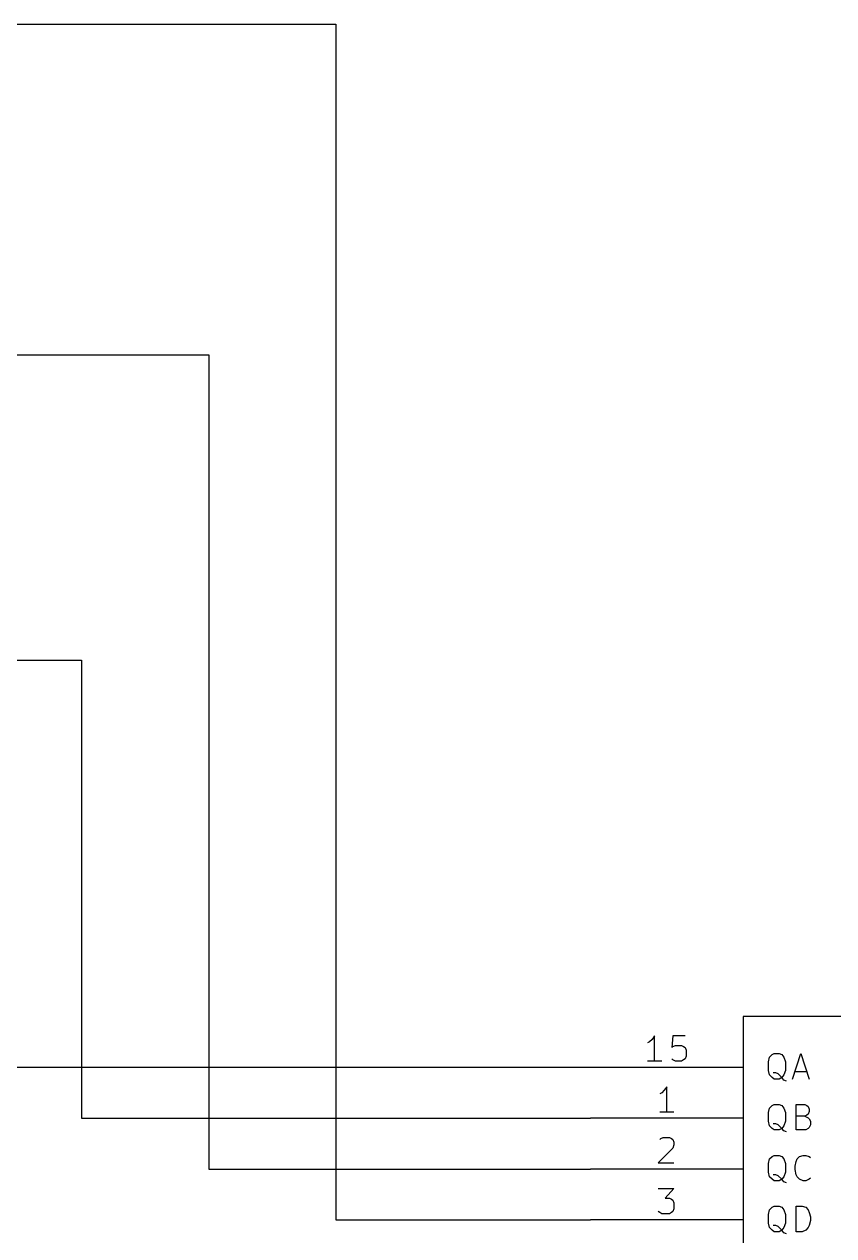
# Model space of a CAD drawing. Extents: x 10 to 269, y -206 to -10.
# Drawn here: x 98.7 to 139.1, y -121.4 to -61 of the extents above; entities that cross this region are included whole.
import ezdxf

# ---------------------------------------------------------------- set-up
doc = ezdxf.new("R2010")
doc.units = 0
doc.header["$MEASUREMENT"] = 0
doc.layers.add('BLACK', color=7, linetype='CONTINUOUS')

msp = doc.modelspace()

# ---------------------------------------------------------------- linework, layer by layer
at = {"layer": 'Black'}
for p, q in [((154.94, -110.49), (134.62, -110.49)), ((134.62, -110.49), (134.62, -138.43)), ((129.946, -111.76), (129.845, -111.811)), ((130.073, -111.633), (129.946, -111.76)), ((130.2, -111.455), (130.073, -111.633)), ((130.2, -112.725), (130.2, -111.455)), ((131.115, -111.455), (131.064, -112.039)), ((131.724, -111.455), (131.115, -111.455)), ((131.064, -112.039), (131.115, -111.989)), ((131.115, -111.989), (131.242, -111.938)), ((131.242, -111.938), (131.547, -111.938)), ((131.547, -111.938), (131.648, -111.989)), ((131.648, -111.989), (131.724, -112.039)), ((131.724, -112.039), (131.775, -112.166)), ((131.775, -112.471), (131.724, -112.598)), ((131.775, -112.166), (131.775, -112.471)), ((134.62, -113.03), (127, -113.03)), ((130.556, -112.725), (129.845, -112.725)), ((131.115, -112.649), (131.064, -112.598)), ((131.242, -112.725), (131.115, -112.649)), ((131.547, -112.725), (131.242, -112.725)), ((131.648, -112.649), (131.547, -112.725)), ((131.724, -112.598), (131.648, -112.649)), ((130.556, -114.3), (130.454, -114.351)), ((130.683, -114.173), (130.556, -114.3)), ((130.81, -113.995), (130.683, -114.173)), ((130.81, -115.265), (130.81, -113.995)), ((131.166, -115.265), (130.454, -115.265)), ((134.62, -115.57), (127, -115.57)), ((130.454, -116.637), (130.505, -116.586)), ((130.505, -116.586), (130.632, -116.535)), ((130.632, -116.535), (130.937, -116.535)), ((130.937, -116.535), (131.039, -116.586)), ((131.039, -116.586), (131.115, -116.637)), ((131.115, -116.637), (131.166, -116.764)), ((131.115, -117.069), (130.378, -117.805)), ((131.166, -116.891), (131.115, -117.069)), ((131.166, -116.764), (131.166, -116.891)), ((130.378, -117.805), (131.166, -117.805)), ((134.62, -118.11), (127, -118.11)), ((130.378, -119.075), (131.166, -119.075)), ((131.166, -119.075), (130.734, -119.558)), ((130.734, -119.558), (130.937, -119.558)), ((130.937, -119.558), (131.039, -119.609)), ((131.039, -119.609), (131.115, -119.659)), ((131.115, -119.659), (131.166, -119.786)), ((130.454, -120.269), (130.378, -120.218)), ((130.556, -120.345), (130.454, -120.269)), ((130.937, -120.345), (130.556, -120.345)), ((131.039, -120.269), (130.937, -120.345)), ((131.115, -120.218), (131.039, -120.269)), ((131.166, -120.091), (131.115, -120.218)), ((131.166, -119.786), (131.166, -120.091)), ((134.62, -120.65), (127, -120.65))]:
    msp.add_line(p, q, dxfattribs=at)
at = {"layer": 'Blue 4'}
for p, q in [((59.69, -60.96), (114.3, -60.96)), ((114.3, -60.96), (114.3, -120.65)), ((59.69, -77.47), (107.95, -77.47)), ((107.95, -77.47), (107.95, -118.11)), ((59.69, -92.71), (101.6, -92.71)), ((101.6, -92.71), (101.6, -115.57)), ((127, -113.03), (96.52, -113.03)), ((101.6, -115.57), (127, -115.57)), ((107.95, -118.11), (127, -118.11)), ((114.3, -120.65), (127, -120.65))]:
    msp.add_line(p, q, dxfattribs=at)
at = {"layer": 'Gray 1'}
for p, q in [((135.941, -112.522), (136.068, -112.395)), ((136.068, -112.395), (136.169, -112.344)), ((136.169, -112.344), (136.423, -112.344)), ((136.423, -112.344), (136.55, -112.395)), ((136.55, -112.395), (136.652, -112.522)), ((137.084, -113.614), (137.49, -112.344)), ((137.49, -112.344), (137.922, -113.614)), ((135.89, -112.751), (135.941, -112.522)), ((135.89, -113.182), (135.89, -112.751)), ((136.652, -112.522), (136.728, -112.751)), ((136.728, -112.751), (136.728, -113.182)), ((135.941, -113.411), (135.89, -113.182)), ((136.068, -113.538), (135.941, -113.411)), ((136.169, -113.614), (136.068, -113.538)), ((136.246, -113.309), (136.119, -113.309)), ((136.423, -113.614), (136.169, -113.614)), ((136.373, -113.36), (136.246, -113.309)), ((136.55, -113.538), (136.373, -113.36)), ((136.55, -113.538), (136.423, -113.614)), ((136.652, -113.411), (136.55, -113.538)), ((136.652, -113.665), (136.55, -113.538)), ((136.728, -113.182), (136.652, -113.411)), ((136.779, -113.716), (136.652, -113.665)), ((137.211, -113.233), (137.795, -113.233)), ((136.068, -114.935), (136.169, -114.884)), ((136.169, -114.884), (136.423, -114.884)), ((136.423, -114.884), (136.55, -114.935)), ((137.262, -116.154), (137.262, -114.884)), ((137.262, -114.884), (137.693, -114.884)), ((137.693, -114.884), (137.795, -114.935)), ((135.89, -115.291), (135.941, -115.062)), ((135.89, -115.722), (135.89, -115.291)), ((135.941, -115.062), (136.068, -114.935)), ((136.55, -114.935), (136.652, -115.062)), ((136.652, -115.062), (136.728, -115.291)), ((136.728, -115.291), (136.728, -115.722)), ((137.693, -115.468), (137.262, -115.468)), ((137.795, -115.418), (137.693, -115.468)), ((137.693, -115.468), (137.871, -115.545)), ((137.795, -114.935), (137.871, -114.986)), ((137.871, -115.367), (137.795, -115.418)), ((137.871, -114.986), (137.922, -115.113)), ((137.922, -115.24), (137.871, -115.367)), ((137.922, -115.113), (137.922, -115.24)), ((135.941, -115.951), (135.89, -115.722)), ((136.068, -116.078), (135.941, -115.951)), ((136.169, -116.154), (136.068, -116.078)), ((136.246, -115.849), (136.119, -115.849)), ((136.373, -115.9), (136.246, -115.849)), ((136.55, -116.078), (136.373, -115.9)), ((136.55, -116.078), (136.423, -116.154)), ((136.652, -115.951), (136.55, -116.078)), ((136.652, -116.205), (136.55, -116.078)), ((136.728, -115.722), (136.652, -115.951)), ((137.871, -116.078), (137.744, -116.154)), ((137.871, -115.545), (137.922, -115.595)), ((137.922, -116.027), (137.871, -116.078)), ((137.922, -115.595), (137.973, -115.722)), ((137.973, -115.9), (137.922, -116.027)), ((137.973, -115.722), (137.973, -115.9)), ((136.423, -116.154), (136.169, -116.154)), ((136.779, -116.256), (136.652, -116.205)), ((137.744, -116.154), (137.262, -116.154)), ((135.89, -117.831), (135.941, -117.602)), ((135.89, -118.262), (135.89, -117.831)), ((135.941, -117.602), (136.068, -117.475)), ((136.068, -117.475), (136.169, -117.424)), ((136.169, -117.424), (136.423, -117.424)), ((136.423, -117.424), (136.55, -117.475)), ((136.55, -117.475), (136.652, -117.602)), ((136.652, -117.602), (136.728, -117.831)), ((136.728, -117.831), (136.728, -118.262)), ((137.211, -117.958), (137.262, -117.729)), ((137.262, -117.729), (137.312, -117.602)), ((137.312, -117.602), (137.439, -117.475)), ((137.439, -117.475), (137.617, -117.424)), ((137.617, -117.424), (137.744, -117.424)), ((137.744, -117.424), (137.922, -117.475)), ((137.922, -117.475), (137.973, -117.526)), ((135.941, -118.491), (135.89, -118.262)), ((136.068, -118.618), (135.941, -118.491)), ((136.246, -118.389), (136.119, -118.389)), ((136.373, -118.44), (136.246, -118.389)), ((136.55, -118.618), (136.373, -118.44)), ((136.652, -118.491), (136.55, -118.618)), ((136.728, -118.262), (136.652, -118.491)), ((137.211, -118.135), (137.211, -117.958)), ((137.262, -118.389), (137.211, -118.135)), ((137.312, -118.491), (137.262, -118.389)), ((137.439, -118.618), (137.312, -118.491)), ((136.169, -118.694), (136.068, -118.618)), ((136.423, -118.694), (136.169, -118.694)), ((136.55, -118.618), (136.423, -118.694)), ((136.652, -118.745), (136.55, -118.618)), ((136.779, -118.796), (136.652, -118.745)), ((137.617, -118.694), (137.439, -118.618)), ((137.744, -118.694), (137.617, -118.694)), ((137.922, -118.618), (137.744, -118.694)), ((137.973, -118.567), (137.922, -118.618)), ((135.89, -120.371), (135.941, -120.142)), ((135.941, -120.142), (136.068, -120.015)), ((136.068, -120.015), (136.169, -119.964)), ((136.169, -119.964), (136.423, -119.964)), ((136.423, -119.964), (136.55, -120.015)), ((136.55, -120.015), (136.652, -120.142)), ((136.652, -120.142), (136.728, -120.371)), ((137.262, -121.234), (137.262, -119.964)), ((137.262, -119.964), (137.566, -119.964)), ((137.566, -119.964), (137.744, -120.015)), ((137.744, -120.015), (137.871, -120.142)), ((137.871, -120.142), (137.922, -120.269)), ((137.922, -120.269), (137.973, -120.498)), ((135.89, -120.802), (135.89, -120.371)), ((135.941, -121.031), (135.89, -120.802)), ((136.246, -120.929), (136.119, -120.929)), ((136.373, -120.98), (136.246, -120.929)), ((136.728, -120.802), (136.652, -121.031)), ((136.728, -120.371), (136.728, -120.802)), ((137.922, -120.929), (137.871, -121.031)), ((137.973, -120.675), (137.922, -120.929)), ((137.973, -120.498), (137.973, -120.675)), ((136.068, -121.158), (135.941, -121.031)), ((136.169, -121.234), (136.068, -121.158)), ((136.423, -121.234), (136.169, -121.234)), ((136.55, -121.158), (136.373, -120.98)), ((136.55, -121.158), (136.423, -121.234)), ((136.652, -121.031), (136.55, -121.158)), ((136.652, -121.285), (136.55, -121.158)), ((136.779, -121.336), (136.652, -121.285)), ((137.566, -121.234), (137.262, -121.234)), ((137.744, -121.158), (137.566, -121.234)), ((137.871, -121.031), (137.744, -121.158))]:
    msp.add_line(p, q, dxfattribs=at)

doc.saveas('drawing.dxf')
